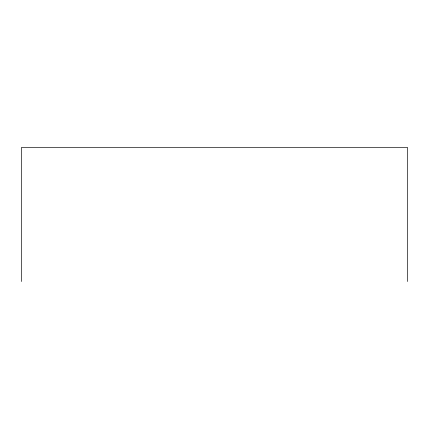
<?xml version="1.0" encoding="UTF-8"?>
<svg xmlns="http://www.w3.org/2000/svg" width="429" height="429" viewBox="0 0 429 429"><rect width="100%" height="100%" fill="white"/><g stroke="black" fill="none" stroke-linecap="round" stroke-linejoin="round"><path stroke-width="0.64" d="M407.55 281.515L407.55 147.485L21.45 147.485L21.45 281.515"/></g></svg>
